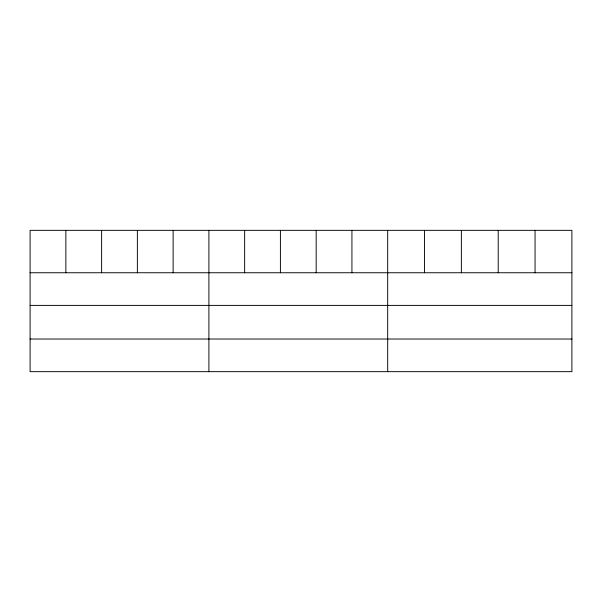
<?xml version="1.0" encoding="UTF-8"?>
<svg xmlns="http://www.w3.org/2000/svg" width="602" height="602" viewBox="0 0 602 602"><rect width="100%" height="100%" fill="white"/><g stroke="black" fill="none" stroke-linecap="round" stroke-linejoin="round"><path stroke-width="0.9" d="M571.9 305.395L571.9 230.34L30.1 230.34L30.1 371.66L571.9 371.66L571.9 305.395L30.1 305.395M30.1 272.751L571.9 272.751M30.1 339.024L571.9 339.024M535.058 230.34L535.058 272.751M498.215 230.34L498.215 272.751M461.373 230.34L461.373 272.751M424.53 230.34L424.53 272.751M387.688 230.34L387.688 371.66M351.929 230.34L351.929 272.751M316.17 230.34L316.17 272.751M280.412 230.34L280.412 272.751M244.653 230.34L244.653 272.751M208.894 230.34L208.894 371.66M173.135 230.34L173.135 272.751M137.376 230.34L137.376 272.751M101.618 230.34L101.618 272.751M65.859 230.34L65.859 272.751"/></g></svg>
